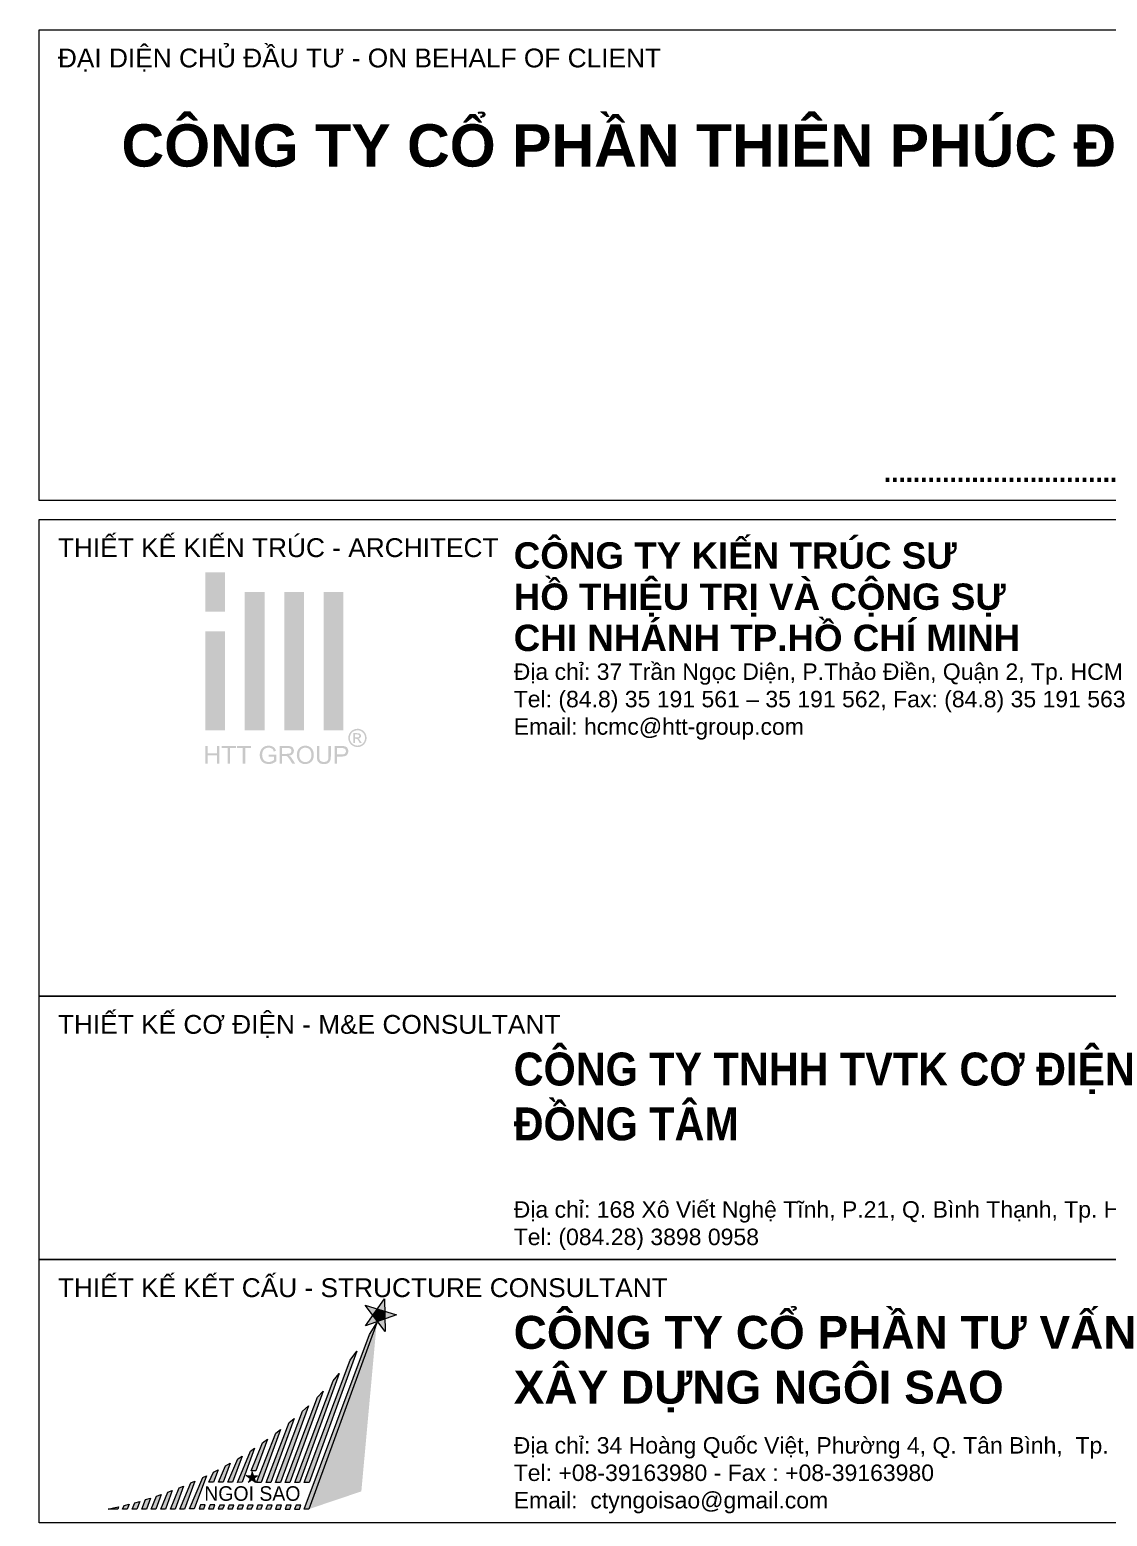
# Model space of a CAD drawing. Header units: millimetres. Extents: x 397144 to 8960116, y 345581 to 674207.
# Drawn here: x 4971490 to 4974462, y 608905 to 613003 of the extents above; entities that cross this region are included whole.
import ezdxf
from ezdxf.enums import TextEntityAlignment as Align
from ezdxf.xclip import XClip

# ---------------------------------------------------------------- set-up
doc = ezdxf.new("R2010")
doc.units = ezdxf.units.MM
doc.header["$XCLIPFRAME"] = 0
doc.header["$PDSIZE"] = -10
doc.linetypes.add('HIDDEN', pattern=[0.375, 0.25, -0.125])
doc.layers.get('0').update_dxf_attribs({"linetype": 'CONTINUOUS'})
doc.layers.get('Defpoints').update_dxf_attribs({"color": 12, "linetype": 'CONTINUOUS'})
for name, color, linetype, lineweight in [('CHG_XX_Khung ten$0$A1 BORDER$0$DGIONG', 4, 'CONTINUOUS', 13), ('CHG_XX_Khung ten$0$A1 BORDER$0$STICK', 1, 'CONTINUOUS', 9), ('CTHEP', 2, 'CONTINUOUS', 50), ('DBAO', 3, 'CONTINUOUS', 20), ('KTH', 150, 'CONTINUOUS', 5), ('Net khuat', 8, 'HIDDEN', 13), ('STICK', 1, 'CONTINUOUS', 9)]:
    doc.layers.add(name, color=color, linetype=linetype, lineweight=lineweight)
doc.styles.add('CHG_XX_Khung ten$0$A1 BORDER$0$ARIAL', font='arial.ttf')
doc.styles.add('CHG_XX_Khung ten$0$A1 BORDER$0$Arial - Bold', font='arialbd.ttf', dxfattribs={"height": 2.5})
doc.styles.add('CHG_XX_Khung ten$0$A1 BORDER$0$Star-AvoBold', font='VAVOB_0.TTF')
doc.styles.add('CHG_XX_Khung ten$0$A1 BORDER$0$Title Block DD$0$ARIAL', font='arial.ttf')
doc.styles.add('CHG_XX_Khung ten$0$A1 BORDER$0$Title Block DD$0$Arial - Bold', font='arialbd.ttf', dxfattribs={"height": 2.5})
doc.styles.add('TTP-HelCon', font='VHELVCN_0.TTF')
doc.dimstyles.new('TTP-25', dxfattribs={"dimscale": 25, "dimtxt": 2.5, "dimasz": 1, "dimexe": 1, "dimexo": 1, "dimgap": 0.09, "dimtad": 0, "dimdec": 4, "dimrnd": 5, "dimzin": 9, "dimdsep": 46, "dimtxsty": 'TTP-HelCon', "dimblk": 'Stick1', "dimcen": 0.09, "dimdle": 1.5, "dimclrd": 256, "dimclre": 256, "dimclrt": 7, "dimadec": 0, "dimazin": 0, "dimtfac": 1, "dimtdec": 4, "dimtmove": 0, "dimatfit": 3, "dimldrblk": '_ArchTick1', "dimfxl": 1, "dimtvp": 1, "dimtolj": 1, "dimtzin": 0, "dimarcsym": 0})

# ---------------------------------------------------------------- blocks, each defined once
blk = doc.blocks.new('CHG_XX_Khung ten$0$A1 BORDER$0$HTT-Logo')
at = {"true_color": 0x134fb3}
h = blk.add_hatch(color=154, dxfattribs=at)
h.paths.add_polyline_path([(3, 29.1), (0, 29.1), (0, 23.1), (3, 23.1)])
h.paths.add_polyline_path([(3, 20.1), (0, 20.1), (0, 5.1), (3, 5.1)])
h.paths.add_polyline_path([(9, 26.1), (6, 26.1), (6, 5.1), (9, 5.1)])
h.paths.add_polyline_path([(15, 26.1), (12, 26.1), (12, 5.1), (15, 5.1)])
h.paths.add_polyline_path([(21, 26.1), (18, 26.1), (18, 5.1), (21, 5.1)])
h.paths.add_polyline_path([(2.12, 2.7), (1.76, 2.7), (1.76, 1.59), (0.36, 1.59), (0.36, 2.7), (0, 2.7), (0, 0), (0.36, 0), (0.36, 1.27), (1.76, 1.27), (1.76, 0), (2.12, 0)])
h.paths.add_polyline_path([(4.65, 2.7), (2.51, 2.7), (2.51, 2.38), (3.4, 2.38), (3.4, 0), (3.76, 0), (3.76, 2.38), (4.65, 2.38)])
h.paths.add_polyline_path([(6.95, 2.7), (4.81, 2.7), (4.81, 2.38), (5.7, 2.38), (5.7, 0), (6.06, 0), (6.06, 2.38), (6.95, 2.38)])
h.paths.add_polyline_path([(8.64, 1.36), (8.64, 1.41), (8.66, 1.58), (8.69, 1.75), (8.75, 1.9), (8.81, 2.03), (8.92, 2.17), (9.05, 2.28), (9.2, 2.37), (9.29, 2.39), (9.45, 2.43), (9.65, 2.44), (9.84, 2.42), (10, 2.37), (10.14, 2.29), (10.26, 2.18), (10.34, 2.03), (10.41, 1.86), (10.73, 1.95), (10.68, 2.11), (10.61, 2.26), (10.53, 2.39), (10.45, 2.47), (10.31, 2.57), (10.16, 2.65), (10.13, 2.66), (9.97, 2.71), (9.8, 2.74), (9.63, 2.75), (9.55, 2.74), (9.38, 2.73), (9.21, 2.7), (9.06, 2.65), (8.91, 2.58), (8.88, 2.56), (8.75, 2.47), (8.63, 2.36), (8.53, 2.23), (8.44, 2.07), (8.41, 1.99), (8.35, 1.84), (8.31, 1.68), (8.28, 1.51), (8.27, 1.34), (8.28, 1.26), (8.29, 1.09), (8.32, 0.92), (8.38, 0.77), (8.44, 0.62), (8.46, 0.58), (8.55, 0.44), (8.66, 0.32), (8.79, 0.21), (8.93, 0.12), (9, 0.09), (9.15, 0.03), (9.31, -0.01), (9.48, -0.04), (9.65, -0.05), (9.73, -0.04), (9.9, -0.03), (10.07, 0.01), (10.23, 0.06), (10.34, 0.11), (10.48, 0.18), (10.63, 0.27), (10.77, 0.38), (10.77, 1.38), (9.63, 1.38), (9.63, 1.06), (10.42, 1.06), (10.42, 0.56), (10.39, 0.53), (10.26, 0.45), (10.09, 0.37), (9.96, 0.32), (9.8, 0.29), (9.63, 0.28), (9.62, 0.28), (9.45, 0.29), (9.28, 0.33), (9.12, 0.4), (8.97, 0.49), (8.86, 0.61), (8.77, 0.75), (8.73, 0.85), (8.68, 1), (8.65, 1.17)])
h.paths.add_polyline_path([(13.16, 1.39), (13.28, 1.48), (13.3, 1.51), (13.39, 1.64), (13.44, 1.79), (13.46, 1.96), (13.46, 2.06), (13.42, 2.22), (13.35, 2.37), (13.31, 2.43), (13.19, 2.55), (13.05, 2.63), (13.01, 2.64), (12.87, 2.67), (12.7, 2.69), (12.5, 2.7), (11.3, 2.7), (11.3, 0), (11.66, 0), (11.66, 1.2), (12.07, 1.2), (12.11, 1.2), (12.28, 1.19), (12.44, 1.11), (12.49, 1.07), (12.62, 0.93), (12.67, 0.86), (12.77, 0.73), (12.88, 0.56), (13.23, 0), (13.68, 0), (13.21, 0.73), (13.13, 0.85), (13.03, 0.98), (12.92, 1.09), (12.86, 1.14), (12.7, 1.23), (12.86, 1.26), (13.03, 1.31)])
h.paths.add_polyline_path([(11.66, 1.51), (11.66, 2.4), (12.51, 2.4), (12.67, 2.39), (12.83, 2.35), (12.97, 2.27), (13.06, 2.13), (13.09, 1.96), (13.08, 1.87), (13.02, 1.72), (12.96, 1.64), (12.8, 1.55), (12.62, 1.52), (12.43, 1.51)], flags=16)
h.paths.add_polyline_path([(16.49, 1.43), (16.48, 1.6), (16.44, 1.77), (16.4, 1.92), (16.34, 2.07), (16.33, 2.09), (16.24, 2.23), (16.14, 2.36), (16.02, 2.47), (15.88, 2.57), (15.85, 2.59), (15.7, 2.66), (15.54, 2.71), (15.38, 2.74), (15.2, 2.75), (15.15, 2.75), (14.98, 2.73), (14.82, 2.7), (14.66, 2.64), (14.52, 2.57), (14.39, 2.48), (14.27, 2.37), (14.18, 2.26), (14.1, 2.14), (14.03, 2), (13.98, 1.84), (13.94, 1.68), (13.92, 1.5), (13.91, 1.31), (13.91, 1.29), (13.92, 1.12), (13.95, 0.96), (14, 0.8), (14.07, 0.64), (14.07, 0.62), (14.16, 0.48), (14.26, 0.35), (14.38, 0.23), (14.52, 0.14), (14.56, 0.12), (14.71, 0.04), (14.86, -0.01), (15.03, -0.04), (15.2, -0.05), (15.21, -0.05), (15.38, -0.03), (15.55, 0), (15.7, 0.05), (15.86, 0.12), (15.87, 0.13), (16.01, 0.22), (16.13, 0.33), (16.24, 0.46), (16.33, 0.61), (16.36, 0.69), (16.42, 0.84), (16.46, 1), (16.48, 1.17), (16.49, 1.35)])
h.paths.add_polyline_path([(14.28, 1.45), (14.3, 1.64), (14.34, 1.81), (14.4, 1.95), (14.47, 2.08), (14.57, 2.2), (14.73, 2.32), (14.88, 2.38), (15.04, 2.43), (15.21, 2.44), (15.38, 2.42), (15.54, 2.38), (15.69, 2.31), (15.82, 2.2), (15.93, 2.07), (16.01, 1.93), (16.04, 1.85), (16.09, 1.7), (16.12, 1.53), (16.12, 1.32), (16.11, 1.12), (16.08, 0.95), (16.03, 0.79), (15.96, 0.66), (15.86, 0.54), (15.8, 0.48), (15.67, 0.38), (15.53, 0.32), (15.37, 0.27), (15.2, 0.26), (15.12, 0.26), (14.95, 0.29), (14.8, 0.35), (14.67, 0.43), (14.54, 0.54), (14.45, 0.66), (14.37, 0.8), (14.32, 0.95), (14.29, 1.12), (14.28, 1.31)], flags=16)
h.paths.add_polyline_path([(17.31, 2.7), (16.96, 2.7), (16.96, 1.12), (16.96, 0.93), (16.98, 0.75), (17.02, 0.6), (17.06, 0.46), (17.07, 0.44), (17.15, 0.3), (17.27, 0.18), (17.4, 0.08), (17.51, 0.03), (17.67, -0.01), (17.84, -0.04), (18.02, -0.05), (18.2, -0.04), (18.37, -0.01), (18.52, 0.04), (18.66, 0.1), (18.68, 0.12), (18.81, 0.22), (18.91, 0.35), (18.99, 0.49), (19.02, 0.61), (19.06, 0.76), (19.07, 0.94), (19.08, 1.14), (19.08, 2.7), (18.72, 2.7), (18.72, 1.14), (18.72, 1.06), (18.71, 0.86), (18.68, 0.69), (18.62, 0.55), (18.55, 0.45), (18.49, 0.4), (18.36, 0.33), (18.19, 0.29), (17.99, 0.28), (17.92, 0.28), (17.75, 0.31), (17.6, 0.37), (17.46, 0.48), (17.38, 0.63), (17.34, 0.77), (17.32, 0.94), (17.31, 1.14)])
h.paths.add_polyline_path([(21.42, 1.25), (21.52, 1.34), (21.6, 1.45), (21.67, 1.59), (21.72, 1.75), (21.73, 1.92), (21.73, 1.97), (21.71, 2.13), (21.65, 2.29), (21.56, 2.44), (21.44, 2.55), (21.42, 2.56), (21.27, 2.63), (21.1, 2.67), (21.05, 2.68), (20.89, 2.7), (20.69, 2.7), (19.67, 2.7), (19.67, 0), (20.03, 0), (20.03, 1.1), (20.72, 1.1), (20.76, 1.1), (20.96, 1.11), (21.14, 1.14), (21.29, 1.19)])
h.paths.add_polyline_path([(20.03, 1.42), (20.03, 2.38), (20.72, 2.38), (20.93, 2.37), (21.06, 2.36), (21.16, 2.31), (21.28, 2.2), (21.34, 2.08), (21.37, 1.91), (21.36, 1.82), (21.31, 1.67), (21.22, 1.54), (21.09, 1.47), (20.93, 1.43), (20.73, 1.42)], flags=16)
h.paths.add_polyline_path([(23.87, 2.76), (24.01, 2.85), (24.13, 2.96), (24.24, 3.09), (24.33, 3.24), (24.35, 3.28), (24.42, 3.44), (24.47, 3.6), (24.5, 3.76), (24.51, 3.93), (24.51, 3.98), (24.49, 4.15), (24.46, 4.31), (24.4, 4.47), (24.33, 4.62), (24.29, 4.69), (24.19, 4.82), (24.08, 4.94), (23.95, 5.05), (23.81, 5.14), (23.77, 5.16), (23.61, 5.23), (23.45, 5.28), (23.29, 5.31), (23.12, 5.32), (23.08, 5.31), (22.92, 5.3), (22.76, 5.27), (22.6, 5.21), (22.44, 5.14), (22.38, 5.1), (22.24, 5.01), (22.12, 4.89), (22.01, 4.77), (21.92, 4.62), (21.89, 4.57), (21.82, 4.41), (21.77, 4.25), (21.74, 4.09), (21.73, 3.93), (21.73, 3.87), (21.75, 3.71), (21.79, 3.55), (21.84, 3.39), (21.92, 3.24), (21.95, 3.18), (22.05, 3.04), (22.16, 2.92), (22.29, 2.81), (22.43, 2.72), (22.48, 2.7), (22.64, 2.63), (22.79, 2.58), (22.96, 2.55), (23.12, 2.54), (23.18, 2.54), (23.34, 2.55), (23.5, 2.59), (23.66, 2.65), (23.82, 2.72)])
h.paths.add_polyline_path([(22.55, 2.92), (22.45, 2.98), (22.32, 3.09), (22.21, 3.21), (22.12, 3.35), (22.07, 3.44), (22.01, 3.6), (21.98, 3.76), (21.96, 3.93), (21.97, 4.03), (22, 4.19), (22.05, 4.35), (22.12, 4.51), (22.18, 4.61), (22.29, 4.73), (22.41, 4.85), (22.56, 4.94), (22.64, 4.98), (22.8, 5.04), (22.96, 5.07), (23.12, 5.09), (23.21, 5.08), (23.37, 5.06), (23.53, 5.01), (23.69, 4.94), (23.79, 4.88), (23.92, 4.77), (24.03, 4.65), (24.13, 4.51), (24.17, 4.41), (24.23, 4.25), (24.27, 4.09), (24.28, 3.93), (24.28, 3.83), (24.25, 3.67), (24.2, 3.51), (24.13, 3.35), (24.07, 3.25), (23.96, 3.13), (23.84, 3.01), (23.7, 2.92), (23.61, 2.87), (23.45, 2.81), (23.29, 2.78), (23.12, 2.77), (23.02, 2.77), (22.86, 2.8), (22.7, 2.85)], flags=16)
h.paths.add_polyline_path([(22.51, 3.16), (22.51, 4.65), (23.03, 4.65), (23.23, 4.64), (23.4, 4.62), (23.55, 4.52), (23.6, 4.47), (23.66, 4.31), (23.67, 4.25), (23.64, 4.09), (23.55, 3.96), (23.42, 3.87), (23.24, 3.82), (23.37, 3.75), (23.46, 3.64), (23.57, 3.47), (23.77, 3.16), (23.47, 3.16), (23.34, 3.39), (23.23, 3.58), (23.14, 3.7), (23.09, 3.74), (22.94, 3.79), (22.9, 3.79), (22.76, 3.79), (22.76, 3.16)], flags=0)
h.paths.add_polyline_path([(22.76, 4), (22.76, 4.45), (23.03, 4.45), (23.13, 4.45), (23.27, 4.42), (23.37, 4.35), (23.41, 4.21), (23.33, 4.06), (23.24, 4.02), (23.05, 4)], flags=0)
blk = doc.blocks.new('CHG_XX_Khung ten')
at = {"layer": 'CHG_XX_Khung ten$0$A1 BORDER$0$DGIONG'}
h = blk.add_hatch(color=256, dxfattribs=at)
h.paths.add_polyline_path([(724.94, 283.19), (724.15, 281.97), (717.19, 263.38), (717.7, 263.38)])
h.paths.add_polyline_path([(722.81, 280.17), (722.1, 279.22), (717.21, 266.21), (717.72, 266.21)], flags=17)
h.paths.add_polyline_path([(720.93, 277.8), (720.27, 277.04), (716.19, 266.22), (716.7, 266.22)])
h.paths.add_polyline_path([(719.23, 275.93), (718.6, 275.29), (715.18, 266.22), (715.69, 266.22)])
h.paths.add_polyline_path([(717.65, 274.38), (717.03, 273.81), (714.16, 266.22), (714.67, 266.22)])
h.paths.add_polyline_path([(716.14, 273.03), (715.61, 272.59), (713.15, 266.22), (713.66, 266.22)])
h.paths.add_polyline_path([(714.69, 271.86), (714.17, 271.45), (712.13, 266.23), (712.64, 266.23)])
h.paths.add_polyline_path([(713.29, 270.81), (712.76, 270.43), (711.57, 267.46), (712.07, 267.47)])
h.paths.add_polyline_path([(710.1, 266.23), (710.61, 266.24), (711.93, 269.87), (711.48, 269.56)])
h.paths.add_polyline_path([(710.61, 269.02), (710.13, 268.73), (709.08, 266.24), (709.59, 266.24)])
h.paths.add_polyline_path([(709.31, 268.26), (708.82, 267.97), (708.07, 266.24), (708.58, 266.24)])
h.paths.add_polyline_path([(708.04, 267.56), (707.54, 267.3), (707.05, 266.25), (707.56, 266.25)])
h.paths.add_polyline_path([(716.84, 263.8), (716.33, 263.8), (716.18, 263.38), (716.69, 263.38)])
h.paths.add_polyline_path([(715.67, 263.39), (715.82, 263.8), (715.32, 263.8), (715.16, 263.39)])
h.paths.add_polyline_path([(714.15, 263.39), (714.65, 263.39), (714.8, 263.8), (714.3, 263.8)])
h.paths.add_polyline_path([(713.13, 263.39), (713.64, 263.4), (713.79, 263.81), (713.28, 263.81)])
h.paths.add_polyline_path([(712.77, 263.81), (712.27, 263.81), (712.11, 263.39), (712.62, 263.4)])
h.paths.add_polyline_path([(711.25, 263.81), (711.1, 263.4), (711.61, 263.4), (711.76, 263.81)])
h.paths.add_polyline_path([(710.59, 263.4), (710.74, 263.82), (710.24, 263.82), (710.08, 263.4)])
h.paths.add_polyline_path([(709.73, 263.82), (709.22, 263.82), (709.07, 263.41), (709.57, 263.41)])
h.paths.add_polyline_path([(708.71, 263.82), (708.21, 263.82), (708.05, 263.41), (708.56, 263.41)])
h.paths.add_polyline_path([(707.54, 263.41), (707.69, 263.83), (707.19, 263.83), (707.03, 263.41)])
h.paths.add_polyline_path([(706.68, 263.83), (706.17, 263.83), (706.02, 263.42), (706.53, 263.42)])
h.paths.add_polyline_path([(705, 263.42), (705.51, 263.42), (706.79, 266.93), (706.4, 266.74)])
h.paths.add_polyline_path([(703.97, 263.37), (704.48, 263.37), (705.57, 266.36), (705.14, 266.17)])
h.paths.add_polyline_path([(704.36, 265.84), (703.91, 265.65), (702.96, 263.38), (703.46, 263.38)])
h.paths.add_polyline_path([(703.17, 265.37), (702.69, 265.19), (701.94, 263.38), (702.45, 263.38)])
h.paths.add_polyline_path([(702, 264.94), (701.5, 264.77), (700.92, 263.38), (701.43, 263.38)])
h.paths.add_polyline_path([(700.84, 264.56), (700.33, 264.4), (699.91, 263.39), (700.42, 263.39)])
h.paths.add_polyline_path([(699.7, 264.21), (699.18, 264.06), (698.89, 263.39), (699.4, 263.39)])
h.paths.add_polyline_path([(698.57, 263.9), (698.04, 263.77), (697.87, 263.38), (698.38, 263.39)])
h.paths.add_polyline_path([(697.37, 263.39), (697.45, 263.63), (696.91, 263.51), (696.35, 263.38)])
blk.add_hatch(color=256, dxfattribs=at).paths.add_polyline_path([(724.92, 283.21), (717.68, 263.38), (723.28, 265.27)])
at = {"layer": 'CHG_XX_Khung ten$0$A1 BORDER$0$STICK'}
for points in [[(723.71, 282.88), (725.74, 285.75), (725.8, 282.26), (723.67, 285.06), (727.02, 284.03)], [(725.76, 284.41), (724.96, 284.66), (724.49, 283.98), (724.99, 283.32), (725.77, 283.6)], [(711.25, 266.22), (711.64, 267.39), (712.01, 266.22), (711.02, 266.95), (712.24, 266.93)], [(711.87, 266.67), (711.78, 266.94), (711.49, 266.94), (711.4, 266.67), (711.63, 266.5)]]:
    blk.add_hatch(color=256, dxfattribs=at).paths.add_polyline_path(points)
at = {"linetype": 'Continuous'}
for points in [[(689, 368.62), (822, 368.62), (822, 317.93), (689, 317.93)], [(689, 317.93), (822, 317.93), (822, 289.93), (689, 289.93)], [(689, 289.93), (822, 289.93), (822, 261.93), (689, 261.93)]]:
    blk.add_lwpolyline(points, close=True, dxfattribs=at)
at = {"layer": 'CHG_XX_Khung ten$0$A1 BORDER$0$DGIONG'}
for points in [[(724.94, 283.19), (717.7, 263.38), (717.19, 263.38), (724.15, 281.97), (724.94, 283.19)], [(722.81, 280.17), (717.72, 266.21), (717.21, 266.21), (722.1, 279.22), (722.81, 280.17)], [(720.93, 277.8), (716.7, 266.22), (716.19, 266.22), (720.27, 277.04), (720.93, 277.8)], [(719.23, 275.93), (715.69, 266.22), (715.18, 266.22), (718.6, 275.29), (719.23, 275.93)], [(717.65, 274.38), (714.67, 266.22), (714.16, 266.22), (717.03, 273.81), (717.65, 274.38)], [(716.14, 273.03), (713.66, 266.22), (713.15, 266.22), (715.61, 272.59), (716.14, 273.03)], [(713.29, 270.81), (712.07, 267.47), (711.57, 267.46), (712.76, 270.43), (713.29, 270.81)], [(714.69, 271.86), (712.64, 266.23), (712.13, 266.23), (714.17, 271.45), (714.69, 271.86)], [(710.61, 269.02), (709.59, 266.24), (709.08, 266.24), (710.13, 268.73), (710.61, 269.02)], [(711.93, 269.87), (710.61, 266.24), (710.1, 266.23), (711.48, 269.56), (711.93, 269.87)], [(708.04, 267.56), (707.56, 266.25), (707.05, 266.25), (707.54, 267.3), (708.04, 267.56)], [(709.31, 268.26), (708.58, 266.24), (708.07, 266.24), (708.82, 267.97), (709.31, 268.26)], [(704.36, 265.84), (703.46, 263.38), (702.96, 263.38), (703.91, 265.65), (704.36, 265.84)], [(705.57, 266.36), (704.48, 263.37), (703.97, 263.37), (705.14, 266.17), (705.57, 266.36)], [(706.79, 266.93), (705.51, 263.42), (705, 263.42), (706.4, 266.74), (706.79, 266.93)], [(699.7, 264.21), (699.4, 263.39), (698.89, 263.39), (699.18, 264.06), (699.7, 264.21)], [(700.84, 264.56), (700.42, 263.39), (699.91, 263.39), (700.33, 264.4), (700.84, 264.56)], [(702, 264.94), (701.43, 263.38), (700.92, 263.38), (701.5, 264.77), (702, 264.94)], [(703.17, 265.37), (702.45, 263.38), (701.94, 263.38), (702.69, 265.19), (703.17, 265.37)], [(697.45, 263.63), (697.37, 263.39), (696.35, 263.38), (696.91, 263.51), (697.45, 263.63)], [(698.57, 263.9), (698.38, 263.39), (697.87, 263.38), (698.04, 263.77), (698.57, 263.9)]]:
    blk.add_lwpolyline(points, dxfattribs=at)
for points in [[(706.53, 263.42), (706.68, 263.83), (706.17, 263.83), (706.02, 263.42)], [(707.54, 263.41), (707.69, 263.83), (707.19, 263.83), (707.03, 263.41)], [(708.56, 263.41), (708.71, 263.82), (708.21, 263.82), (708.05, 263.41)], [(709.57, 263.41), (709.73, 263.82), (709.22, 263.82), (709.07, 263.41)], [(710.59, 263.4), (710.74, 263.82), (710.24, 263.82), (710.08, 263.4)], [(711.61, 263.4), (711.76, 263.81), (711.25, 263.81), (711.1, 263.4)], [(712.62, 263.4), (712.77, 263.81), (712.27, 263.81), (712.11, 263.39)], [(713.64, 263.4), (713.79, 263.81), (713.28, 263.81), (713.13, 263.39)], [(714.65, 263.39), (714.8, 263.8), (714.3, 263.8), (714.15, 263.39)], [(715.67, 263.39), (715.82, 263.8), (715.32, 263.8), (715.16, 263.39)], [(716.69, 263.38), (716.84, 263.8), (716.33, 263.8), (716.18, 263.38)]]:
    blk.add_lwpolyline(points, close=True, dxfattribs=at)
at = {"layer": 'CHG_XX_Khung ten$0$A1 BORDER$0$STICK'}
for p, q in [((723.67, 285.06), (727.02, 284.03)), ((725.8, 282.26), (723.67, 285.06)), ((723.71, 282.88), (725.74, 285.75)), ((725.74, 285.75), (725.8, 282.26)), ((727.02, 284.03), (723.71, 282.88)), ((711.64, 267.39), (712.01, 266.22)), ((711.02, 266.95), (712.24, 266.93)), ((712.01, 266.22), (711.02, 266.95)), ((712.24, 266.93), (711.25, 266.22))]:
    blk.add_line(p, q, dxfattribs=at)
at = {"xscale": 0.7, "yscale": 0.7, "zscale": 0.7}
blk.add_blockref('CHG_XX_Khung ten$0$A1 BORDER$0$HTT-Logo', (706.68, 342.64), dxfattribs=at)
for s, style, p in [('ĐẠI DIỆN CHỦ ĐẦU TƯ - ON BEHALF OF CLIENT ', 'CHG_XX_Khung ten$0$A1 BORDER$0$Title Block DD$0$ARIAL', (691, 417.69)), ('THIẾT KẾ KIẾN TRÚC - ARCHITECT', 'CHG_XX_Khung ten$0$A1 BORDER$0$ARIAL', (691, 365.62)), ('THIẾT KẾ CƠ ĐIỆN - M&E CONSULTANT', 'CHG_XX_Khung ten$0$A1 BORDER$0$ARIAL', (691, 314.93)), ('THIẾT KẾ KẾT CẤU - STRUCTURE CONSULTANT', 'CHG_XX_Khung ten$0$A1 BORDER$0$ARIAL', (691, 286.93))]:
    blk.add_text(s, height=2, dxfattribs=dict(style=style)).set_placement(p, align=Align.MIDDLE_LEFT)
at = {"style": 'CHG_XX_Khung ten$0$A1 BORDER$0$Title Block DD$0$Arial - Bold'}
blk.add_text('.....................................................', height=2, dxfattribs=at).set_placement((820, 373.62), align=Align.MIDDLE_RIGHT)
at = {"ltscale": 10, "insert": (755.91, 410.64), "char_height": 4.5, "width": 121.2929, "attachment_point": 2, "style": 'CHG_XX_Khung ten$0$A1 BORDER$0$Title Block DD$0$Arial - Bold', "bg_fill": 2}
blk.add_mtext('CÔNG TY CỔ PHẦN THIÊN PHÚC ĐIỀN', dxfattribs=at)
at = {"ltscale": 10, "insert": (739.49, 366.19), "char_height": 2.8, "width": 76.248, "attachment_point": 1, "line_spacing_factor": 0.938532, "style": 'CHG_XX_Khung ten$0$A1 BORDER$0$Arial - Bold'}
blk.add_mtext('CÔNG TY KIẾN TRÚC SƯ\\PHỒ THIỆU TRỊ VÀ CỘNG SỰ\\PCHI NHÁNH TP.HỒ CHÍ MINH', dxfattribs=at)
at = {"ltscale": 10}
for s, insert, char_height, width, attachment_point, style in [('Địa chỉ: 37 Trần Ngọc Diện, P.Thảo Điền, Quận 2, Tp. HCM\\PTel: (84.8) 35 191 561 – 35 191 562, Fax: (84.8) 35 191 563\\PEmail: hcmc@htt-group.com', (739.49, 345.2), 1.75, 83.001, 7, 'CHG_XX_Khung ten$0$A1 BORDER$0$ARIAL'), ('{\\W0.9;CÔNG TY TNHH TVTK CƠ ĐIỆN \\PĐỒNG TÂM}', (739.49, 311.93), 3.5, 76.248, 1, 'CHG_XX_Khung ten$0$A1 BORDER$0$Arial - Bold'), ('\\pt8.75;Địa chỉ: 168 Xô Viết Nghệ Tĩnh, P.21, Q. Bình Thạnh, Tp. HCM \\P\\ptz;Tel: (084.28) 3898 0958', (739.49, 290.93), 1.75, 83.001, 7, 'CHG_XX_Khung ten$0$A1 BORDER$0$ARIAL'), ('CÔNG TY CỔ PHẦN TƯ VẤN \\PXÂY DỰNG NGÔI SAO', (739.49, 283.93), 3.5, 76.248, 1, 'CHG_XX_Khung ten$0$A1 BORDER$0$Arial - Bold'), ('Địa chỉ: 34 Hoàng Quốc Việt, Phường 4, Q. Tân Bình,  Tp. HCM\\PTel: +08-39163980 - Fax : +08-39163980 \\PEmail:  ctyngoisao@gmail.com', (739.49, 262.93), 1.75, 83.001, 7, 'CHG_XX_Khung ten$0$A1 BORDER$0$ARIAL')]:
    blk.add_mtext(s, dxfattribs=dict(at, insert=insert, char_height=char_height, width=width, attachment_point=attachment_point, style=style))
at = {"layer": 'CHG_XX_Khung ten$0$A1 BORDER$0$STICK', "style": 'CHG_XX_Khung ten$0$A1 BORDER$0$Star-AvoBold', "width": 1}
blk.add_text('NGOI SAO', height=1.547, dxfattribs=at).set_placement((706.57, 264.27))
at = {"linetype": 'Continuous'}
blk.add_lwpolyline([(689, 420.69), (822, 420.69), (822, 370.62), (689, 370.62)], close=True, dxfattribs=at)
blk = doc.blocks.new('Stick1')
at = {"layer": 'STICK'}
h = blk.add_hatch(color=256, dxfattribs=at)
edge = h.paths.add_edge_path()
edge.add_line((0.3, 0.5), (-0.5, -0.3))
edge.add_arc((-0.4, -0.4), 0.141, 135, 315)
edge.add_line((-0.3, -0.5), (0.5, 0.3))
edge.add_arc((0.4, 0.4), 0.141, 315, 495)
blk.add_line((1, 0), (-1, 0), dxfattribs=at)
blk.add_lwpolyline([(0.3, 0.5), (-0.5, -0.3, 1), (-0.3, -0.5), (0.5, 0.3, 1), (0.3, 0.5, 1)], format="xyb", dxfattribs=at)
blk = doc.blocks.new('*D8575')
at = {"layer": 'Defpoints', "color": 0, "transparency": 16777216}
for p in [(5076961.6, 546752.9), (5075456.6, 546670.4), (5076961.6, 546612.9)]:
    blk.add_point(p, dxfattribs=at)
at = {"layer": 'KTH', "lineweight": -2, "transparency": 16777216}
for p, q in [((5076961.6, 546727.9), (5076961.6, 546587.9)), ((5075456.6, 546645.4), (5075456.6, 546587.9)), ((5075481.6, 546612.9), (5076936.6, 546612.9))]:
    blk.add_line(p, q, dxfattribs=at)
at = {"layer": 'KTH', "lineweight": -2, "transparency": 16777216, "xscale": 25, "yscale": 25, "zscale": 25, "rotation": 180}
blk.add_blockref('Stick1', (5075456.6, 546612.9), dxfattribs=at)
at = {"layer": 'KTH', "lineweight": -2, "transparency": 16777216, "xscale": 25, "yscale": 25, "zscale": 25}
blk.add_blockref('Stick1', (5076961.6, 546612.9), dxfattribs=at)
at = {"layer": 'KTH', "color": 7, "transparency": 16777216, "insert": (5076209.1, 546682.8), "char_height": 62.5, "attachment_point": 5, "style": 'TTP-HelCon'}
blk.add_mtext('\\A1;3Þ10a150-3', dxfattribs=at)
blk = doc.blocks.new('_ArchTick1')
at = {"color": 0, "const_width": 3.81}
blk.add_lwpolyline([(-12.7, -12.7), (12.7, 12.7)], dxfattribs=at)
blk = doc.blocks.new('*D8530')
at = {"layer": 'Defpoints', "color": 0, "transparency": 16777216}
for p in [(5076957.6, 547642.8), (5075406.6, 547453.8), (5076957.6, 547453.8)]:
    blk.add_point(p, dxfattribs=at)
at = {"layer": 'KTH', "lineweight": -2, "transparency": 16777216}
for p, q in [((5075406.6, 547478.8), (5075406.6, 547667.8)), ((5076957.6, 547478.8), (5076957.6, 547667.8)), ((5075431.6, 547642.8), (5076932.6, 547642.8))]:
    blk.add_line(p, q, dxfattribs=at)
at = {"layer": 'KTH', "lineweight": -2, "transparency": 16777216, "xscale": 25, "yscale": 25, "zscale": 25, "rotation": 180}
blk.add_blockref('Stick1', (5075406.6, 547642.8), dxfattribs=at)
at = {"layer": 'KTH', "lineweight": -2, "transparency": 16777216, "xscale": 25, "yscale": 25, "zscale": 25}
blk.add_blockref('Stick1', (5076957.6, 547642.8), dxfattribs=at)
at = {"layer": 'KTH', "color": 7, "transparency": 16777216, "insert": (5076182.1, 547706.6), "char_height": 62.5, "attachment_point": 5, "style": 'TTP-HelCon'}
blk.add_mtext('\\A1;1550', dxfattribs=at)
blk = doc.blocks.new('*D1581')
at = {"layer": 'Defpoints', "color": 0, "transparency": 16777216}
for p in [(5075456.6, 546114.4), (5081956.6, 546013.3), (5081956.6, 545916.4)]:
    blk.add_point(p, dxfattribs=at)
at = {"layer": 'KTH', "lineweight": -2, "transparency": 16777216}
for p, q in [((5075456.6, 546089.4), (5075456.6, 545891.4)), ((5081956.6, 545988.3), (5081956.6, 545891.4)), ((5075481.6, 545916.4), (5081931.6, 545916.4))]:
    blk.add_line(p, q, dxfattribs=at)
at = {"layer": 'KTH', "lineweight": -2, "transparency": 16777216, "xscale": 25, "yscale": 25, "zscale": 25, "rotation": 180}
blk.add_blockref('Stick1', (5075456.6, 545916.4), dxfattribs=at)
at = {"layer": 'KTH', "lineweight": -2, "transparency": 16777216, "xscale": 25, "yscale": 25, "zscale": 25}
blk.add_blockref('Stick1', (5081956.6, 545916.4), dxfattribs=at)
at = {"layer": 'KTH', "color": 7, "transparency": 16777216, "insert": (5078706.6, 545980.3), "char_height": 62.5, "attachment_point": 5, "style": 'TTP-HelCon'}
blk.add_mtext('\\A1;6500', dxfattribs=at)
blk = doc.blocks.new('*D8541')
at = {"layer": 'Defpoints', "color": 0, "transparency": 16777216}
for p in [(5075406.6, 546434.4), (5076406.6, 546220.2), (5076406.6, 546160.2)]:
    blk.add_point(p, dxfattribs=at)
at = {"layer": 'KTH', "lineweight": -2, "transparency": 16777216}
for p, q in [((5075406.6, 546409.4), (5075406.6, 546135.2)), ((5076406.6, 546195.2), (5076406.6, 546135.2)), ((5075431.6, 546160.2), (5076381.6, 546160.2))]:
    blk.add_line(p, q, dxfattribs=at)
at = {"layer": 'KTH', "lineweight": -2, "transparency": 16777216, "xscale": 25, "yscale": 25, "zscale": 25, "rotation": 180}
blk.add_blockref('Stick1', (5075406.6, 546160.2), dxfattribs=at)
at = {"layer": 'KTH', "lineweight": -2, "transparency": 16777216, "xscale": 25, "yscale": 25, "zscale": 25}
blk.add_blockref('Stick1', (5076406.6, 546160.2), dxfattribs=at)
at = {"layer": 'KTH', "color": 7, "transparency": 16777216, "insert": (5075906.6, 546224), "char_height": 62.5, "attachment_point": 5, "style": 'TTP-HelCon'}
blk.add_mtext('\\A1;1000', dxfattribs=at)
blk = doc.blocks.new('CX29')
at = {"layer": 'CTHEP'}
blk.add_lwpolyline([(5088380.04714, 522306.31091), (5088380.04714, 522934.49812), (5040638.00552, 522934.56286), (5040638.00552, 522308.30037)], dxfattribs=at)
blk = doc.blocks.new('CX26')
at = {"layer": 'CTHEP'}
for p, q in [((5072655.6423, 547055.46147), (5076955.60421, 547055.46147)), ((5058990.32788, 546786.46273), (5097842.02123, 546786.41461))]:
    blk.add_line(p, q, dxfattribs=at)
for points in [[(5098025.38601, 546467.2151), (5098025.38601, 547095.40231), (5058836.60282, 547095.46705), (5058836.60282, 546469.20456)], [(5058871.81958, 546849.86797), (5058871.81958, 546473.47789), (5058871.81958, 546473.47789), (5059405.47064, 546473.45484), (5065606.60282, 546473.42655), (5066180.64833, 546473.42466), (5097991.31059, 546473.40252), (5097991.31059, 546996.27803)]]:
    blk.add_lwpolyline(points, dxfattribs=at)
at = {"layer": 'DBAO'}
for points in [[(5090956.60421, 546434.3673), (5098055.38602, 546434.35991), (5098055.38602, 547134.35662), (5065754.50907, 547134.40146)], [(5075406.60421, 546434.38815), (5081606.60282, 546434.37839)]]:
    blk.add_lwpolyline(points, dxfattribs=at)
at = {"layer": 'Net khuat', "ltscale": 200}
blk.add_lwpolyline([(5058806.60282, 546904.47786), (5098055.38602, 546904.47786)], dxfattribs=at)
at = {"layer": 'KTH'}
for base, p1, p2, picture, middle in [((5076957.60022, 547642.77608), (5075406.60022, 547453.77225), (5076957.60022, 547453.77225), '*D8530', (5076182.10022, 547706.60941)), ((5081956.60281, 545916.41758), (5075456.60281, 546114.40058), (5081956.60281, 546013.26876), '*D1581', (5078706.60281, 545980.25091))]:
    dim = blk.add_linear_dim(base=base, p1=p1, p2=p2, angle=180, dimstyle='TTP-25', override={"dimtmove": 1}, dxfattribs=at)
    dim.commit()
    dim.dimension.update_dxf_attribs({"geometry": picture, "text_midpoint": middle})
dim = blk.add_linear_dim(base=(5076961.60022, 546612.89844), p1=(5075456.60022, 546670.37179), p2=(5076961.60022, 546752.91162), text='3Þ10a150-3', dimstyle='TTP-25', override={"dimtmove": 1}, dxfattribs=at)
dim.commit()
dim.dimension.update_dxf_attribs({"geometry": '*D8575', "text_midpoint": (5076209.10022, 546682.81511)})
dim = blk.add_linear_dim(base=(5076406.60421, 546160.2128), p1=(5075406.60421, 546434.39867), p2=(5076406.60421, 546220.16398), dimstyle='TTP-25', override={"dimtmove": 1}, dxfattribs=at)
dim.commit()
dim.dimension.update_dxf_attribs({"geometry": '*D8541', "text_midpoint": (5075906.60421, 546224.04613)})

msp = doc.modelspace()

# ---------------------------------------------------------------- block references
at = {"layer": 'DBAO'}
ref = msp.add_blockref('CX29', (-71047.30223, 86066.57714), dxfattribs=at)
XClip(ref).set_block_clipping_path([(5068886.8367451904, 521317.6238129262), (5085656.3777450388, 523623.1797792785)])
at = {"layer": 'KTH', "ltscale": 0.8, "xscale": 25.92478421702978, "yscale": 25.92478421702978, "zscale": 25.92478421702978}
msp.add_blockref('CHG_XX_Khung ten', (4953653.34321, 602096.26671), dxfattribs=at)

# ---------------------------------------------------------------- next in the draw order: block references
at = {"layer": 'DBAO'}
ref = msp.add_blockref('CX26', (-104281.28746, 63236.64616), dxfattribs=at)
XClip(ref).set_block_clipping_path([(5058375.3520031003, 545501.5080415923), (5075630.448648924, 547795.0708696508)])

doc.saveas('drawing.dxf')
